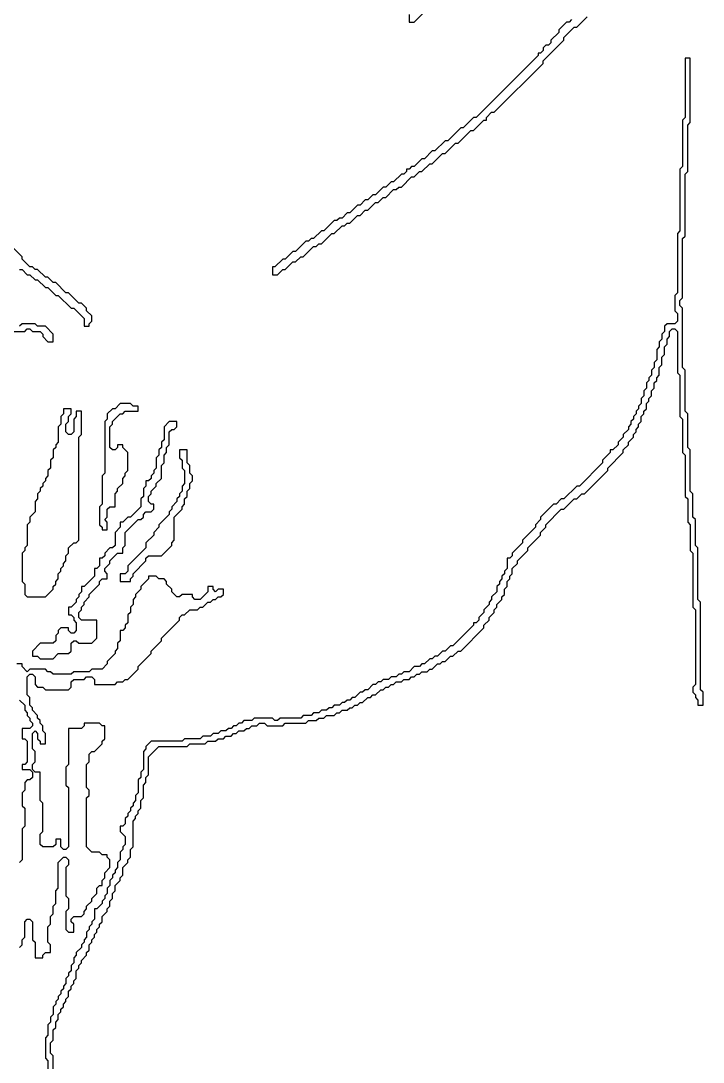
# Model space of a CAD drawing. Header units: metres. Extents: x 0 to 100, y 0 to 128.
# Drawn here: x 52.06 to 58.68, y 57.34 to 67.44 of the extents above; entities that cross this region are included whole.
import ezdxf

# ---------------------------------------------------------------- set-up
doc = ezdxf.new("R2010")
doc.units = ezdxf.units.M

msp = doc.modelspace()

# ---------------------------------------------------------------- linework, layer by layer
for points in [[(57.4, 67.45), (57.375, 67.425), (57.35, 67.425), (57.275, 67.35), (57.275, 67.325), (57.2, 67.25), (57.2, 67.225), (57.175, 67.2), (57.15, 67.2), (57.125, 67.175), (57.125, 67.15), (57.1, 67.125), (57.075, 67.125), (57.075, 67.1), (56.475, 66.5), (56.45, 66.5), (56.35, 66.4), (56.325, 66.4), (56.2, 66.275), (56.175, 66.275), (56.075, 66.175), (56.05, 66.175), (55.975, 66.1), (55.95, 66.1), (55.875, 66.025), (55.85, 66.025), (55.825, 66), (55.8, 66), (55.8, 65.975), (55.775, 65.95), (55.75, 65.95), (55.675, 65.875), (55.65, 65.875), (55.6, 65.825), (55.575, 65.825), (55.5, 65.75), (55.475, 65.75), (55.425, 65.7), (55.4, 65.7), (55.35, 65.65), (55.325, 65.65), (55.25, 65.575), (55.225, 65.575), (55.175, 65.525), (55.15, 65.525), (55.125, 65.5), (55.1, 65.5), (55, 65.4), (54.975, 65.4), (54.9, 65.325), (54.875, 65.325), (54.85, 65.3), (54.825, 65.3), (54.725, 65.2), (54.7, 65.2), (54.625, 65.125), (54.6, 65.125), (54.525, 65.05), (54.5, 65.05), (54.5, 64.975), (54.55, 64.975), (54.6, 65.025), (54.625, 65.025), (54.7, 65.1), (54.725, 65.1), (54.775, 65.15), (54.8, 65.15), (54.9, 65.25), (54.925, 65.25), (54.95, 65.275), (54.975, 65.275), (55.075, 65.375), (55.1, 65.375), (55.175, 65.45), (55.2, 65.45), (55.225, 65.475), (55.25, 65.475), (55.325, 65.55), (55.35, 65.55), (55.4, 65.6), (55.425, 65.6), (55.5, 65.675), (55.525, 65.675), (55.575, 65.725), (55.6, 65.725), (55.675, 65.8), (55.7, 65.8), (55.725, 65.825), (55.75, 65.825), (55.85, 65.925), (55.875, 65.925), (55.925, 65.975), (55.95, 65.975), (56.025, 66.05), (56.05, 66.05), (56.15, 66.15), (56.175, 66.15), (56.275, 66.25), (56.3, 66.25), (56.425, 66.375), (56.45, 66.375), (56.55, 66.475), (56.575, 66.475), (56.575, 66.5), (56.625, 66.55), (56.65, 66.55), (57.125, 67.025), (57.125, 67.05), (57.325, 67.25), (57.325, 67.275), (57.425, 67.375), (57.45, 67.375), (57.55, 67.475)], [(55.825, 67.5), (55.825, 67.425), (55.875, 67.425), (55.975, 67.525)], [(52.375, 57.075), (52.375, 57.4), (52.35, 57.425), (52.35, 57.525), (52.375, 57.55), (52.375, 57.65), (52.4, 57.675), (52.4, 57.725), (52.425, 57.75), (52.425, 57.8), (52.45, 57.825), (52.45, 57.85), (52.475, 57.875), (52.475, 57.9), (52.5, 57.925), (52.5, 57.95), (52.525, 57.975), (52.525, 58.025), (52.55, 58.05), (52.55, 58.075), (52.575, 58.1), (52.575, 58.125), (52.6, 58.15), (52.6, 58.225), (52.625, 58.25), (52.625, 58.275), (52.65, 58.3), (52.65, 58.325), (52.7, 58.375), (52.7, 58.4), (52.725, 58.425), (52.725, 58.475), (52.75, 58.5), (52.75, 58.525), (52.775, 58.55), (52.775, 58.575), (52.8, 58.6), (52.8, 58.625), (52.825, 58.65), (52.825, 58.675), (52.85, 58.7), (52.85, 58.75), (52.9, 58.8), (52.9, 58.825), (52.925, 58.85), (52.925, 58.9), (52.95, 58.925), (52.95, 58.975), (52.975, 59), (52.975, 59.05), (53.025, 59.1), (53.025, 59.125), (53.05, 59.15), (53.05, 59.225), (53.1, 59.275), (53.1, 59.3), (53.125, 59.325), (53.125, 59.4), (53.15, 59.425), (53.15, 59.675), (53.175, 59.7), (53.175, 59.725), (53.2, 59.75), (53.2, 59.775), (53.225, 59.8), (53.225, 59.875), (53.25, 59.9), (53.25, 60.025), (53.275, 60.05), (53.275, 60.1), (53.3, 60.125), (53.3, 60.3), (53.4, 60.4), (53.675, 60.4), (53.7, 60.425), (53.85, 60.425), (53.875, 60.45), (53.95, 60.45), (53.975, 60.475), (54.025, 60.475), (54.05, 60.5), (54.1, 60.5), (54.125, 60.525), (54.15, 60.525), (54.175, 60.55), (54.225, 60.55), (54.25, 60.575), (54.275, 60.575), (54.3, 60.6), (54.35, 60.6), (54.375, 60.625), (54.425, 60.625), (54.45, 60.6), (54.6, 60.6), (54.625, 60.625), (54.825, 60.625), (54.85, 60.65), (54.925, 60.65), (54.95, 60.675), (55, 60.675), (55.025, 60.7), (55.1, 60.7), (55.125, 60.725), (55.15, 60.725), (55.175, 60.75), (55.225, 60.75), (55.25, 60.775), (55.275, 60.775), (55.3, 60.8), (55.325, 60.8), (55.35, 60.825), (55.375, 60.825), (55.425, 60.875), (55.45, 60.875), (55.475, 60.9), (55.5, 60.9), (55.55, 60.95), (55.575, 60.95), (55.6, 60.975), (55.625, 60.975), (55.65, 61), (55.675, 61), (55.7, 61.025), (55.75, 61.025), (55.775, 61.05), (55.825, 61.05), (55.85, 61.075), (55.875, 61.075), (55.9, 61.1), (55.925, 61.1), (55.95, 61.125), (56, 61.125), (56.025, 61.15), (56.05, 61.15), (56.1, 61.2), (56.125, 61.2), (56.15, 61.225), (56.175, 61.225), (56.225, 61.275), (56.25, 61.275), (56.3, 61.325), (56.325, 61.325), (56.55, 61.55), (56.55, 61.575), (56.6, 61.625), (56.6, 61.65), (56.65, 61.7), (56.65, 61.725), (56.675, 61.75), (56.675, 61.775), (56.725, 61.825), (56.725, 61.85), (56.75, 61.875), (56.75, 61.925), (56.775, 61.95), (56.775, 62), (56.8, 62.025), (56.8, 62.05), (56.825, 62.075), (56.825, 62.125), (56.875, 62.175), (56.875, 62.2), (56.975, 62.3), (56.975, 62.325), (57.1, 62.45), (57.1, 62.475), (57.15, 62.525), (57.15, 62.55), (57.3, 62.7), (57.325, 62.7), (57.425, 62.8), (57.45, 62.8), (57.5, 62.85), (57.525, 62.85), (57.75, 63.075), (57.75, 63.1), (57.9, 63.25), (57.9, 63.275), (57.95, 63.325), (57.95, 63.35), (58, 63.4), (58, 63.425), (58.025, 63.45), (58.025, 63.475), (58.05, 63.5), (58.05, 63.525), (58.075, 63.55), (58.075, 63.6), (58.1, 63.625), (58.1, 63.65), (58.125, 63.675), (58.125, 63.725), (58.15, 63.75), (58.15, 63.775), (58.175, 63.8), (58.175, 63.85), (58.2, 63.875), (58.2, 63.925), (58.225, 63.95), (58.225, 63.975), (58.25, 64), (58.25, 64.075), (58.275, 64.1), (58.275, 64.175), (58.3, 64.2), (58.3, 64.275), (58.325, 64.3), (58.325, 64.35), (58.35, 64.375), (58.35, 64.425), (58.375, 64.45), (58.4, 64.45), (58.425, 64.425), (58.425, 64.025), (58.45, 64), (58.45, 63.6), (58.475, 63.575), (58.475, 63.25), (58.5, 63.225), (58.5, 62.825), (58.525, 62.8), (58.525, 62.575), (58.55, 62.55), (58.55, 62.3), (58.575, 62.275), (58.575, 61.75), (58.6, 61.725), (58.6, 61), (58.575, 60.975), (58.575, 60.925), (58.6, 60.9), (58.6, 60.875), (58.625, 60.85), (58.625, 60.8), (58.675, 60.8), (58.675, 60.925), (58.65, 60.95), (58.65, 61.8), (58.625, 61.825), (58.625, 62.325), (58.6, 62.35), (58.6, 62.6), (58.575, 62.625), (58.575, 62.85), (58.55, 62.875), (58.55, 63.275), (58.525, 63.3), (58.525, 63.625), (58.5, 63.65), (58.5, 64.05), (58.475, 64.075), (58.475, 64.65), (58.45, 64.675), (58.45, 64.725), (58.475, 64.75), (58.475, 65.325), (58.5, 65.35), (58.5, 65.95), (58.525, 65.975), (58.525, 66.425), (58.55, 66.45), (58.55, 67.075), (58.5, 67.075), (58.5, 66.5), (58.475, 66.475), (58.475, 66.025), (58.45, 66), (58.45, 65.4), (58.425, 65.375), (58.425, 64.8), (58.4, 64.775), (58.4, 64.625), (58.425, 64.6), (58.425, 64.525), (58.4, 64.5), (58.325, 64.5), (58.3, 64.475), (58.3, 64.425), (58.275, 64.4), (58.275, 64.35), (58.25, 64.325), (58.25, 64.275), (58.225, 64.25), (58.225, 64.15), (58.2, 64.125), (58.2, 64.075), (58.175, 64.05), (58.175, 64), (58.15, 63.975), (58.15, 63.95), (58.125, 63.925), (58.125, 63.875), (58.1, 63.85), (58.1, 63.8), (58.075, 63.775), (58.075, 63.725), (58.05, 63.7), (58.05, 63.675), (58.025, 63.65), (58.025, 63.625), (58, 63.6), (58, 63.575), (57.975, 63.55), (57.975, 63.525), (57.95, 63.5), (57.95, 63.475), (57.9, 63.425), (57.9, 63.4), (57.85, 63.35), (57.85, 63.325), (57.8, 63.275), (57.775, 63.275), (57.775, 63.25), (57.7, 63.175), (57.7, 63.15), (57.475, 62.925), (57.45, 62.925), (57.325, 62.8), (57.3, 62.8), (57.25, 62.75), (57.225, 62.75), (57.1, 62.625), (57.1, 62.6), (57.05, 62.55), (57.05, 62.525), (56.925, 62.4), (56.925, 62.375), (56.825, 62.275), (56.825, 62.25), (56.8, 62.225), (56.775, 62.225), (56.775, 62.125), (56.75, 62.1), (56.75, 62.075), (56.725, 62.05), (56.725, 62.025), (56.7, 62), (56.7, 61.975), (56.675, 61.95), (56.675, 61.9), (56.625, 61.85), (56.625, 61.825), (56.6, 61.8), (56.6, 61.775), (56.55, 61.725), (56.55, 61.7), (56.5, 61.65), (56.5, 61.625), (56.475, 61.6), (56.45, 61.6), (56.45, 61.575), (56.25, 61.375), (56.225, 61.375), (56.175, 61.325), (56.15, 61.325), (56.1, 61.275), (56.075, 61.275), (56.05, 61.25), (56.025, 61.25), (55.975, 61.2), (55.95, 61.2), (55.925, 61.175), (55.875, 61.175), (55.825, 61.125), (55.775, 61.125), (55.75, 61.1), (55.725, 61.1), (55.7, 61.075), (55.65, 61.075), (55.625, 61.05), (55.575, 61.05), (55.55, 61.025), (55.525, 61.025), (55.5, 61), (55.475, 61), (55.425, 60.95), (55.4, 60.95), (55.375, 60.925), (55.35, 60.925), (55.3, 60.875), (55.275, 60.875), (55.25, 60.85), (55.225, 60.85), (55.2, 60.825), (55.175, 60.825), (55.15, 60.8), (55.1, 60.8), (55.075, 60.775), (55.05, 60.775), (55.025, 60.75), (54.975, 60.75), (54.95, 60.725), (54.9, 60.725), (54.875, 60.7), (54.8, 60.7), (54.775, 60.675), (54.575, 60.675), (54.55, 60.65), (54.525, 60.65), (54.5, 60.675), (54.325, 60.675), (54.3, 60.65), (54.225, 60.65), (54.2, 60.625), (54.175, 60.625), (54.15, 60.6), (54.125, 60.6), (54.1, 60.575), (54.075, 60.575), (54.05, 60.55), (54, 60.55), (53.975, 60.525), (53.925, 60.525), (53.9, 60.5), (53.825, 60.5), (53.8, 60.475), (53.65, 60.475), (53.625, 60.45), (53.325, 60.45), (53.275, 60.4), (53.275, 60.375), (53.25, 60.35), (53.25, 60.175), (53.225, 60.15), (53.225, 60.1), (53.2, 60.075), (53.2, 59.95), (53.175, 59.925), (53.175, 59.875), (53.15, 59.85), (53.15, 59.825), (53.125, 59.8), (53.125, 59.775), (53.1, 59.75), (53.1, 59.725), (53.075, 59.7), (53.075, 59.65), (53.05, 59.625), (53.025, 59.625), (53.025, 59.575), (53.075, 59.525), (53.075, 59.45), (53.05, 59.425), (53.05, 59.4), (53.025, 59.375), (53.025, 59.3), (53, 59.275), (53, 59.225), (52.975, 59.2), (52.975, 59.175), (52.95, 59.15), (52.95, 59.125), (52.925, 59.1), (52.925, 59.05), (52.9, 59.025), (52.9, 58.975), (52.875, 58.95), (52.875, 58.925), (52.85, 58.9), (52.85, 58.875), (52.8, 58.825), (52.775, 58.825), (52.775, 58.725), (52.75, 58.7), (52.75, 58.675), (52.725, 58.65), (52.725, 58.625), (52.7, 58.6), (52.7, 58.55), (52.675, 58.525), (52.675, 58.5), (52.65, 58.475), (52.65, 58.45), (52.6, 58.4), (52.6, 58.375), (52.575, 58.35), (52.575, 58.3), (52.55, 58.275), (52.55, 58.225), (52.525, 58.2), (52.525, 58.175), (52.5, 58.15), (52.5, 58.1), (52.475, 58.075), (52.475, 58.05), (52.45, 58.025), (52.45, 58), (52.425, 57.975), (52.425, 57.95), (52.4, 57.925), (52.4, 57.9), (52.375, 57.875), (52.375, 57.8), (52.35, 57.775), (52.35, 57.725), (52.325, 57.7), (52.325, 57.6), (52.3, 57.575), (52.3, 57.375), (52.325, 57.35), (52.325, 57.025)], [(52.05, 65.025), (52.075, 65.025), (52.125, 64.975), (52.15, 64.975), (52.2, 64.925), (52.225, 64.925), (52.3, 64.85), (52.325, 64.85), (52.4, 64.775), (52.425, 64.775), (52.55, 64.65), (52.575, 64.65), (52.675, 64.55), (52.675, 64.475), (52.725, 64.475), (52.725, 64.5), (52.75, 64.525), (52.75, 64.575), (52.7, 64.625), (52.7, 64.65), (52.65, 64.7), (52.625, 64.7), (52.525, 64.8), (52.5, 64.8), (52.4, 64.9), (52.375, 64.9), (52.325, 64.95), (52.3, 64.95), (52.225, 65.025), (52.2, 65.025), (52.175, 65.05), (52.15, 65.05), (52.075, 65.125), (52.075, 65.15), (51.9, 65.325)], [(51.925, 64.425), (52.1, 64.425), (52.125, 64.45), (52.15, 64.45), (52.175, 64.425), (52.25, 64.425), (52.275, 64.4), (52.275, 64.375), (52.325, 64.325), (52.375, 64.325), (52.375, 64.4), (52.3, 64.475), (52.225, 64.475), (52.2, 64.5), (52.075, 64.5), (52.05, 64.475)], [(52.05, 58.45), (52.075, 58.475), (52.075, 58.525), (52.1, 58.55), (52.1, 58.7), (52.125, 58.725), (52.15, 58.725), (52.175, 58.7), (52.175, 58.525), (52.2, 58.5), (52.2, 58.35), (52.275, 58.35), (52.275, 58.375), (52.3, 58.4), (52.35, 58.4), (52.35, 58.475), (52.325, 58.5), (52.325, 58.65), (52.35, 58.675), (52.35, 58.75), (52.375, 58.775), (52.375, 58.85), (52.4, 58.875), (52.4, 59), (52.425, 59.025), (52.425, 59.275), (52.475, 59.325), (52.5, 59.325), (52.525, 59.3), (52.525, 59.25), (52.5, 59.225), (52.5, 58.95), (52.525, 58.925), (52.525, 58.825), (52.5, 58.8), (52.5, 58.625), (52.525, 58.6), (52.575, 58.6), (52.575, 58.675), (52.55, 58.7), (52.55, 58.725), (52.575, 58.75), (52.65, 58.75), (52.675, 58.775), (52.675, 58.8), (52.7, 58.825), (52.7, 58.85), (52.75, 58.9), (52.75, 58.925), (52.8, 58.975), (52.8, 59.025), (52.825, 59.05), (52.85, 59.05), (52.85, 59.1), (52.875, 59.125), (52.875, 59.175), (52.925, 59.225), (52.925, 59.3), (52.9, 59.325), (52.9, 59.35), (52.85, 59.35), (52.825, 59.375), (52.75, 59.375), (52.7, 59.425), (52.7, 59.9), (52.725, 59.925), (52.725, 59.975), (52.7, 60), (52.7, 60.225), (52.725, 60.25), (52.725, 60.325), (52.75, 60.35), (52.775, 60.35), (52.85, 60.425), (52.85, 60.45), (52.875, 60.475), (52.875, 60.6), (52.85, 60.6), (52.825, 60.625), (52.675, 60.625), (52.675, 60.6), (52.65, 60.575), (52.525, 60.575), (52.525, 60.225), (52.5, 60.2), (52.5, 60.025), (52.525, 60), (52.525, 59.425), (52.5, 59.4), (52.475, 59.4), (52.45, 59.425), (52.45, 59.5), (52.4, 59.5), (52.4, 59.45), (52.375, 59.425), (52.275, 59.425), (52.25, 59.45), (52.25, 59.55), (52.275, 59.575), (52.275, 59.85), (52.25, 59.875), (52.25, 60.15), (52.2, 60.15), (52.175, 60.175), (52.175, 60.225), (52.2, 60.25), (52.2, 60.35), (52.175, 60.375), (52.175, 60.525), (52.2, 60.55), (52.225, 60.525), (52.225, 60.475), (52.25, 60.45), (52.25, 60.425), (52.3, 60.425), (52.3, 60.525), (52.275, 60.55), (52.275, 60.6), (52.25, 60.625), (52.25, 60.65), (52.225, 60.675), (52.225, 60.7), (52.175, 60.75), (52.175, 60.775), (52.15, 60.8), (52.15, 60.875), (52.125, 60.9), (52.125, 61.075), (52.15, 61.1), (52.175, 61.1), (52.2, 61.075), (52.2, 61), (52.225, 60.975), (52.275, 60.975), (52.3, 60.95), (52.525, 60.95), (52.55, 60.975), (52.55, 61.025), (52.575, 61.05), (52.675, 61.05), (52.7, 61.075), (52.75, 61.075), (52.775, 61.05), (52.775, 61), (52.975, 61), (53, 61.025), (53.05, 61.025), (53.075, 61.05), (53.1, 61.05), (53.2, 61.15), (53.2, 61.175), (53.325, 61.3), (53.325, 61.325), (53.425, 61.425), (53.425, 61.45), (53.6, 61.625), (53.6, 61.65), (53.625, 61.675), (53.65, 61.675), (53.7, 61.725), (53.775, 61.725), (53.8, 61.75), (53.825, 61.75), (53.875, 61.8), (53.9, 61.8), (53.925, 61.825), (53.95, 61.825), (53.975, 61.85), (54, 61.85), (54.025, 61.875), (54.025, 61.925), (53.975, 61.925), (53.95, 61.9), (53.925, 61.925), (53.925, 61.95), (53.875, 61.95), (53.875, 61.9), (53.8, 61.825), (53.75, 61.825), (53.725, 61.85), (53.725, 61.875), (53.625, 61.875), (53.6, 61.85), (53.575, 61.85), (53.525, 61.9), (53.525, 61.925), (53.475, 61.975), (53.475, 62), (53.45, 62.025), (53.4, 62.025), (53.375, 62.05), (53.3, 62.05), (53.3, 62.025), (53.225, 61.95), (53.225, 61.925), (53.175, 61.875), (53.175, 61.85), (53.15, 61.825), (53.15, 61.775), (53.125, 61.75), (53.125, 61.7), (53.1, 61.675), (53.1, 61.6), (53.075, 61.575), (53.075, 61.55), (53.05, 61.525), (53.025, 61.525), (53.025, 61.425), (53, 61.4), (53, 61.35), (52.975, 61.325), (52.975, 61.3), (52.9, 61.225), (52.9, 61.2), (52.85, 61.15), (52.75, 61.15), (52.725, 61.125), (52.575, 61.125), (52.55, 61.1), (52.375, 61.1), (52.35, 61.125), (52.325, 61.125), (52.3, 61.15), (52.15, 61.15), (52.125, 61.125), (52.075, 61.175), (52.075, 61.2), (52.025, 61.2)], [(52.05, 60.85), (52.1, 60.8), (52.1, 60.75), (52.125, 60.725), (52.125, 60.7), (52.15, 60.675), (52.15, 60.65), (52.175, 60.625), (52.175, 60.6), (52.15, 60.575), (52.075, 60.575), (52.075, 60.475), (52.1, 60.475), (52.125, 60.45), (52.125, 60.25), (52.1, 60.225), (52.075, 60.225), (52.075, 60.175), (52.15, 60.175), (52.175, 60.15), (52.175, 60.1), (52.15, 60.075), (52.125, 60.075), (52.1, 60.05), (52.1, 59.975), (52.075, 59.95), (52.075, 59.825), (52.1, 59.8), (52.1, 59.625), (52.075, 59.6), (52.075, 59.3), (52.05, 59.275)]]:
    msp.add_lwpolyline(points)
for points in [[(52.475, 63.675), (52.475, 63.625), (52.45, 63.6), (52.45, 63.525), (52.425, 63.5), (52.425, 63.35), (52.4, 63.325), (52.4, 63.3), (52.375, 63.275), (52.375, 63.2), (52.35, 63.175), (52.35, 63.1), (52.325, 63.075), (52.325, 63.025), (52.3, 63), (52.3, 62.975), (52.275, 62.95), (52.275, 62.925), (52.25, 62.9), (52.25, 62.875), (52.225, 62.85), (52.225, 62.8), (52.2, 62.775), (52.2, 62.675), (52.15, 62.625), (52.15, 62.575), (52.125, 62.55), (52.125, 62.35), (52.1, 62.325), (52.1, 62.3), (52.075, 62.275), (52.075, 62), (52.1, 61.975), (52.1, 61.875), (52.125, 61.85), (52.3, 61.85), (52.375, 61.925), (52.375, 61.95), (52.4, 61.975), (52.4, 62), (52.425, 62.025), (52.425, 62.075), (52.45, 62.1), (52.45, 62.125), (52.475, 62.15), (52.475, 62.175), (52.5, 62.2), (52.5, 62.25), (52.525, 62.275), (52.525, 62.325), (52.575, 62.375), (52.6, 62.375), (52.625, 62.4), (52.625, 63.4), (52.65, 63.425), (52.65, 63.65), (52.6, 63.65), (52.6, 63.6), (52.575, 63.575), (52.575, 63.45), (52.55, 63.425), (52.525, 63.425), (52.5, 63.45), (52.5, 63.525), (52.525, 63.55), (52.525, 63.6), (52.55, 63.625), (52.55, 63.675)], [(53.025, 63.725), (52.975, 63.675), (52.95, 63.675), (52.9, 63.625), (52.9, 63.575), (52.875, 63.55), (52.875, 63.05), (52.85, 63.025), (52.85, 62.75), (52.825, 62.725), (52.825, 62.55), (52.85, 62.525), (52.85, 62.5), (52.9, 62.5), (52.9, 62.575), (52.875, 62.6), (52.9, 62.625), (52.9, 62.7), (52.925, 62.725), (52.975, 62.725), (52.975, 62.85), (53, 62.875), (53, 62.9), (53.05, 62.95), (53.05, 63), (53.075, 63.025), (53.075, 63.05), (53.1, 63.075), (53.1, 63.25), (53.05, 63.3), (53.05, 63.325), (53, 63.325), (53, 63.3), (52.975, 63.275), (52.95, 63.275), (52.925, 63.3), (52.925, 63.5), (52.95, 63.525), (52.95, 63.55), (53.025, 63.625), (53.05, 63.625), (53.075, 63.65), (53.2, 63.65), (53.2, 63.7), (53.15, 63.7), (53.125, 63.725)], [(53.5, 63.55), (53.45, 63.5), (53.45, 63.375), (53.425, 63.35), (53.425, 63.3), (53.4, 63.275), (53.4, 63.225), (53.375, 63.2), (53.375, 63.1), (53.35, 63.075), (53.35, 63.05), (53.325, 63.025), (53.325, 63), (53.3, 62.975), (53.275, 62.975), (53.275, 62.925), (53.25, 62.9), (53.25, 62.825), (53.225, 62.8), (53.225, 62.725), (53.125, 62.625), (53.1, 62.625), (53.05, 62.575), (53.025, 62.575), (53.025, 62.525), (52.975, 62.475), (52.975, 62.35), (52.95, 62.325), (52.925, 62.325), (52.875, 62.275), (52.875, 62.25), (52.85, 62.225), (52.825, 62.225), (52.825, 62.15), (52.8, 62.125), (52.775, 62.125), (52.775, 62.05), (52.675, 61.95), (52.65, 61.95), (52.65, 61.9), (52.625, 61.875), (52.625, 61.85), (52.6, 61.825), (52.6, 61.8), (52.55, 61.75), (52.525, 61.75), (52.525, 61.675), (52.55, 61.675), (52.575, 61.65), (52.575, 61.625), (52.6, 61.6), (52.6, 61.525), (52.575, 61.5), (52.55, 61.5), (52.525, 61.525), (52.525, 61.55), (52.45, 61.55), (52.425, 61.525), (52.425, 61.5), (52.4, 61.475), (52.4, 61.425), (52.375, 61.4), (52.25, 61.4), (52.175, 61.325), (52.175, 61.275), (52.225, 61.275), (52.25, 61.25), (52.375, 61.25), (52.425, 61.3), (52.525, 61.3), (52.55, 61.325), (52.55, 61.4), (52.575, 61.425), (52.6, 61.425), (52.625, 61.4), (52.75, 61.4), (52.8, 61.45), (52.8, 61.625), (52.65, 61.625), (52.625, 61.65), (52.625, 61.7), (52.65, 61.725), (52.65, 61.75), (52.675, 61.775), (52.675, 61.8), (52.725, 61.85), (52.725, 61.875), (52.825, 61.975), (52.825, 62), (52.85, 62.025), (52.9, 62.025), (52.9, 62.075), (52.875, 62.1), (52.875, 62.125), (52.925, 62.175), (52.925, 62.2), (53, 62.275), (53.05, 62.275), (53.05, 62.325), (53.075, 62.35), (53.075, 62.475), (53.2, 62.6), (53.225, 62.6), (53.25, 62.625), (53.25, 62.65), (53.275, 62.675), (53.325, 62.675), (53.35, 62.7), (53.35, 62.75), (53.325, 62.75), (53.3, 62.775), (53.3, 62.825), (53.325, 62.85), (53.325, 62.875), (53.375, 62.925), (53.375, 62.95), (53.425, 63), (53.425, 63.125), (53.45, 63.15), (53.45, 63.225), (53.475, 63.25), (53.475, 63.3), (53.5, 63.325), (53.5, 63.45), (53.525, 63.475), (53.55, 63.475), (53.575, 63.5), (53.575, 63.55)], [(53.6, 63.275), (53.6, 63.2), (53.625, 63.175), (53.625, 63.1), (53.65, 63.075), (53.65, 62.95), (53.625, 62.925), (53.625, 62.875), (53.6, 62.85), (53.6, 62.825), (53.575, 62.8), (53.575, 62.775), (53.525, 62.725), (53.525, 62.7), (53.5, 62.675), (53.5, 62.65), (53.4, 62.55), (53.4, 62.525), (53.35, 62.475), (53.35, 62.45), (53.275, 62.375), (53.275, 62.325), (53.1, 62.15), (53.1, 62.1), (53.075, 62.075), (53.025, 62.075), (53.025, 62), (53.125, 62), (53.125, 62.025), (53.15, 62.05), (53.15, 62.075), (53.275, 62.2), (53.275, 62.225), (53.3, 62.25), (53.425, 62.25), (53.525, 62.35), (53.525, 62.375), (53.55, 62.4), (53.55, 62.625), (53.625, 62.7), (53.625, 62.725), (53.65, 62.75), (53.65, 62.8), (53.675, 62.825), (53.675, 62.875), (53.7, 62.9), (53.7, 62.95), (53.725, 62.975), (53.725, 63.025), (53.7, 63.05), (53.7, 63.125), (53.675, 63.15), (53.675, 63.275)]]:
    msp.add_lwpolyline(points, close=True)

doc.saveas('drawing.dxf')
